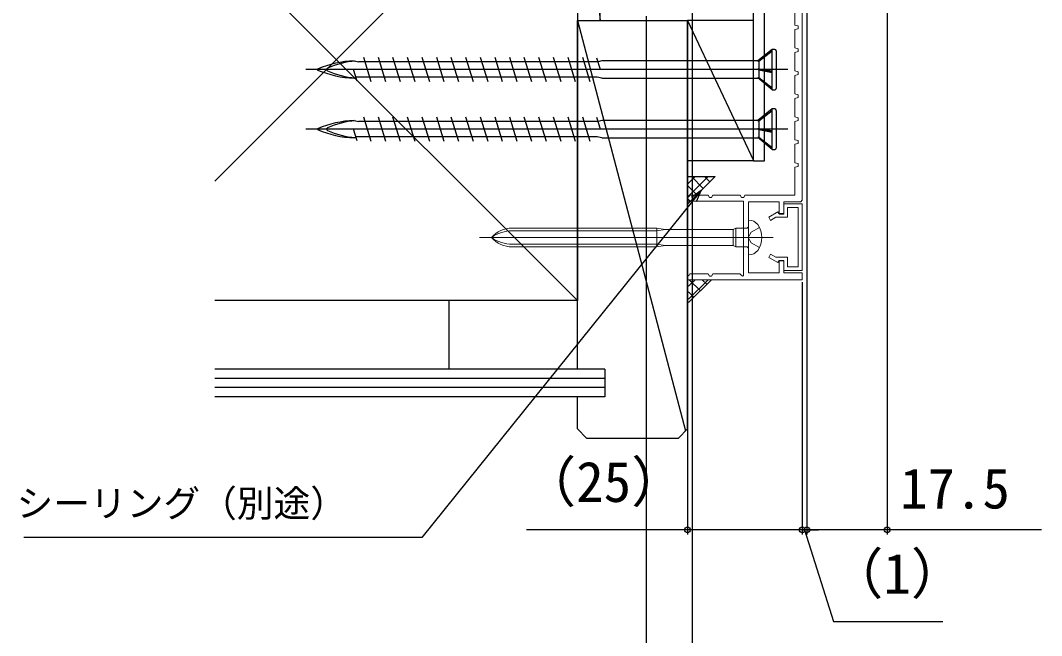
# Model space of a CAD drawing. Units: millimetres, scale not verified. Extents: x -525 to 525, y -783 to 779.
# Drawn here: x -335.7 to -113.2, y -650.3 to -516.3 of the extents above; entities that cross this region are included whole.
import ezdxf
from ezdxf.enums import TextEntityAlignment as Align

# ---------------------------------------------------------------- set-up
doc = ezdxf.new("R2010")
doc.units = ezdxf.units.MM
doc.header["$LTSCALE"] = 4
doc.layers.add('0-2_YKK_11', color=211, linetype='Continuous', lineweight=18)
for name, color, linetype in [('0-5_YKK_13', 4, 'Continuous'), ('0-7_YKK_D', 6, 'Continuous'), ('0-9_YSS_K', 3, 'Continuous'), ('0-A_YSS_KE', 3, 'Continuous')]:
    doc.layers.add(name, color=color, linetype=linetype)
doc.styles.add('ＭＳ ゴシック', font='')
doc.styles.get('ＭＳ ゴシック').set_extended_font_data('MS Gothic')

msp = doc.modelspace()

# ---------------------------------------------------------------- linework, layer by layer
at = {"layer": '0-2_YKK_11', "color": 30}
for p, q in [((-165.332, -555.5), (-165.332, -507.8)), ((-190.332, -554.9), (-190.332, -555.7)), ((-190.332, -572), (-190.332, -572.8))]:
    msp.add_line(p, q, dxfattribs=at)
at = {"layer": '0-2_YKK_11', "color": 7}
for p, q in [((-176.983, -559.8), (-177.032, -559.8)), ((-180.352, -565.35), (-180.352, -561.85)), ((-171.657, -563.6), (-235.69, -563.6)), ((-197.032, -565.65), (-228.516, -565.65))]:
    msp.add_line(p, q, dxfattribs=at)
at = {"layer": '0-2_YKK_11', "color": 30}
for points in [[(-166.932, -513.3), (-166.932, -517.3), (-166.232, -517.497), (-166.232, -518.103), (-166.932, -518.3), (-166.932, -522.3), (-166.232, -522.497), (-166.232, -523.103), (-166.932, -523.3), (-166.932, -527.3), (-166.232, -527.497), (-166.232, -528.103), (-166.932, -528.3), (-166.932, -532.3), (-166.232, -532.497), (-166.232, -533.103), (-166.932, -533.3), (-166.932, -537.3), (-166.232, -537.497), (-166.232, -538.103), (-166.932, -538.3), (-166.932, -542.3), (-166.232, -542.497), (-166.232, -543.103), (-166.932, -543.3), (-166.932, -547.3), (-166.232, -547.497), (-166.232, -548.103), (-166.932, -548.3), (-166.932, -554.4), (-177.832, -554.4), (-178.087, -554.9), (-178.577, -554.9), (-178.832, -554.4)], [(-178.832, -554.4), (-184.832, -554.4), (-185.087, -554.9), (-185.577, -554.9), (-185.832, -554.4), (-189.832, -554.4), (-189.976, -554.682), (-190.332, -554.9)], [(-190.332, -572.8), (-165.332, -572.8), (-165.332, -571.3), (-169.332, -571.3), (-169.332, -568.6), (-170.332, -568.6), (-170.332, -571.3), (-177.032, -571.3), (-177.032, -555.8), (-170.332, -555.8), (-170.332, -558.5), (-169.332, -558.5), (-169.332, -555.8), (-165.632, -555.8), (-165.332, -555.5)], [(-190.332, -555.7), (-178.132, -555.7), (-178.132, -571.934), (-178.379, -572.036), (-178.915, -571.5), (-184.832, -571.5), (-185.087, -572), (-185.577, -572), (-185.832, -571.5), (-189.832, -571.5), (-189.976, -571.782), (-190.332, -572)]]:
    msp.add_lwpolyline(points, dxfattribs=at)
msp.add_lwpolyline([(-165.332, -556.3), (-165.332, -570.8), (-169.332, -570.8), (-169.332, -568.7), (-170.432, -568.7), (-170.647, -569.073), (-172.632, -567.927), (-172.232, -567.235), (-171.08, -567.9), (-168.532, -567.9), (-168.532, -570), (-166.232, -570), (-166.232, -557.1), (-168.532, -557.1), (-168.532, -559.2), (-171.08, -559.2), (-172.232, -559.865), (-172.632, -559.173), (-170.647, -558.027), (-170.432, -558.4), (-169.332, -558.4), (-169.332, -556.3)], close=True, dxfattribs=at)
at = {"layer": '0-2_YKK_11', "color": 7}
for points in [[(-177.032, -559.8), (-177.032, -567.4), (-176.983, -567.4)], [(-228.516, -561.55), (-197.032, -561.55), (-195.232, -561.85), (-180.352, -561.85), (-179.832, -561.55), (-179.832, -565.65), (-177.332, -565.65), (-177.032, -565.95)], [(-197.032, -561.55), (-197.032, -565.65), (-195.232, -565.35), (-197.032, -565.05), (-228.516, -565.05)], [(-228.516, -562.15), (-197.032, -562.15), (-195.232, -561.85)], [(-177.032, -561.25), (-177.332, -561.55), (-179.832, -561.55)], [(-174.64, -561.45), (-176.491, -562.455), (-177.1, -563.6), (-176.491, -564.745), (-174.64, -565.75)], [(-195.232, -565.35), (-180.352, -565.35), (-179.832, -565.65)]]:
    msp.add_lwpolyline(points, dxfattribs=at)
for centre, radius, start, end in [((-176.983, -562.2), 2.4, 35.68536, 90), ((-228.516, -567.55), 6, 90, 138.82712), ((-228.516, -569.909), 7.759, 90, 125.59896), ((-178.932, -563.6), 4.8, 324.31464, 35.68536), ((-228.516, -559.65), 6, 221.1729, 270.00002), ((-228.516, -557.291), 7.759, 234.40101, 270.00002), ((-176.983, -565), 2.4, 270.00002, 324.31464)]:
    msp.add_arc(centre, radius, start, end, dxfattribs=at)
at = {"layer": '0-5_YKK_13'}
for p, q in [((-171.887, -522.6), (-175.003, -525.1)), ((-171.887, -531.4), (-171.887, -522.6)), ((-171.287, -522.6), (-171.887, -522.6)), ((-259.236, -529.65), (-260.878, -524.35)), ((-256.056, -529.65), (-257.698, -524.35)), ((-252.876, -529.65), (-254.518, -524.35)), ((-249.696, -529.65), (-251.338, -524.35)), ((-246.516, -529.65), (-248.158, -524.35)), ((-243.336, -529.65), (-244.978, -524.35)), ((-240.156, -529.65), (-241.798, -524.35)), ((-236.976, -529.65), (-238.618, -524.35)), ((-233.796, -529.65), (-235.438, -524.35)), ((-230.616, -529.65), (-232.258, -524.35)), ((-227.436, -529.65), (-229.078, -524.35)), ((-224.256, -529.65), (-225.898, -524.35)), ((-221.076, -529.65), (-222.718, -524.35)), ((-217.896, -529.65), (-219.538, -524.35)), ((-214.716, -529.65), (-216.358, -524.35)), ((-211.536, -529.65), (-213.178, -524.35)), ((-209.3, -527), (-210.078, -524.489)), ((-171.887, -522.977), (-174.831, -525.251)), ((-170.987, -522.9), (-170.987, -531.1)), ((-168.487, -527), (-273.487, -527)), ((-262.336, -529.511), (-263.113, -527)), ((-262.987, -525.1), (-262.038, -525.325)), ((-209.819, -525.325), (-262.038, -525.325)), ((-208.987, -525.1), (-209.826, -525.304)), ((-175.003, -525.1), (-208.987, -525.1)), ((-175.003, -525.1), (-174.831, -525.251)), ((-175.003, -526.944), (-171.887, -527.47)), ((-174.831, -527.169), (-175.003, -526.944)), ((-174.831, -526.953), (-175.003, -526.944)), ((-174.831, -525.251), (-174.831, -526.953)), ((-171.887, -527.393), (-174.831, -526.953)), ((-171.887, -527.713), (-174.831, -527.169)), ((-174.831, -527.169), (-174.831, -528.792)), ((-262.987, -528.9), (-262.554, -528.806)), ((-211.838, -528.675), (-262.595, -528.675)), ((-210.003, -528.675), (-211.838, -528.675)), ((-208.987, -528.9), (-210.003, -528.675)), ((-208.987, -528.9), (-174.866, -528.9)), ((-171.887, -531.4), (-175.003, -528.785)), ((-174.831, -528.792), (-175.003, -528.785)), ((-171.887, -531.084), (-174.831, -528.792)), ((-171.887, -531.4), (-171.287, -531.4)), ((-171.887, -535.6), (-175.003, -538.1)), ((-171.887, -535.977), (-174.831, -538.251)), ((-171.887, -544.4), (-171.887, -535.6)), ((-171.287, -535.6), (-171.887, -535.6)), ((-170.987, -535.9), (-170.987, -544.1)), ((-262.987, -538.1), (-262.038, -538.325)), ((-209.819, -538.325), (-262.038, -538.325)), ((-259.236, -542.65), (-260.878, -537.35)), ((-256.056, -542.65), (-257.698, -537.35)), ((-252.876, -542.65), (-254.518, -537.35)), ((-249.696, -542.65), (-251.338, -537.35)), ((-246.516, -542.65), (-248.158, -537.35)), ((-243.336, -542.65), (-244.978, -537.35)), ((-240.156, -542.65), (-241.798, -537.35)), ((-236.976, -542.65), (-238.618, -537.35)), ((-233.796, -542.65), (-235.438, -537.35)), ((-230.616, -542.65), (-232.258, -537.35)), ((-227.436, -542.65), (-229.078, -537.35)), ((-224.256, -542.65), (-225.898, -537.35)), ((-221.076, -542.65), (-222.718, -537.35)), ((-217.896, -542.65), (-219.538, -537.35)), ((-214.716, -542.65), (-216.358, -537.35)), ((-211.536, -542.65), (-213.178, -537.35)), ((-209.3, -540), (-210.078, -537.489)), ((-208.987, -538.1), (-209.826, -538.304)), ((-175.003, -538.1), (-208.987, -538.1)), ((-175.003, -538.1), (-174.831, -538.251)), ((-174.831, -538.251), (-174.831, -539.953)), ((-168.487, -540), (-273.487, -540)), ((-262.336, -542.511), (-263.113, -540)), ((-175.003, -539.944), (-171.887, -540.47)), ((-174.831, -540.169), (-175.003, -539.944)), ((-174.831, -539.953), (-175.003, -539.944)), ((-171.887, -540.393), (-174.831, -539.953)), ((-171.887, -540.713), (-174.831, -540.169)), ((-174.831, -540.169), (-174.831, -541.792)), ((-262.987, -541.9), (-262.554, -541.806)), ((-211.838, -541.675), (-262.595, -541.675)), ((-210.003, -541.675), (-211.838, -541.675)), ((-208.987, -541.9), (-210.003, -541.675)), ((-208.987, -541.9), (-174.866, -541.9)), ((-171.887, -544.4), (-175.003, -541.785)), ((-174.831, -541.792), (-175.003, -541.785)), ((-171.887, -544.084), (-174.831, -541.792)), ((-171.887, -544.4), (-171.287, -544.4))]:
    msp.add_line(p, q, dxfattribs=at)
msp.add_lwpolyline([(-173.632, -510.3), (-173.632, -547), (-175.932, -547), (-175.932, -510.3), (-189.332, -510.3)], dxfattribs=at)
for centre, radius, start, end in [((-171.287, -522.9), 0.3, 0, 90), ((-270.87, -527), 0.117, 117.35017, 242.64983), ((-262.04, -547.716), 22.635, 92.39615, 113.10664), ((-262.04, -506.284), 22.635, 246.89336, 267.60385), ((-268.675, -527), 0.312, 116.38444, 243.61556), ((-261.484, -542.884), 17.748, 93.82521, 114.39311), ((-261.484, -511.116), 17.748, 245.60689, 266.19629), ((-171.287, -531.1), 0.3, 270, 0), ((-171.287, -535.9), 0.3, 0, 90), ((-262.04, -560.716), 22.635, 92.39615, 113.10664), ((-261.484, -555.884), 17.748, 93.82521, 114.39311), ((-270.87, -540), 0.117, 117.35017, 242.64983), ((-262.04, -519.284), 22.635, 246.89336, 267.60385), ((-268.675, -540), 0.312, 116.38444, 243.61556), ((-261.484, -524.116), 17.748, 245.60689, 266.19629), ((-171.287, -544.1), 0.3, 270, 0)]:
    msp.add_arc(centre, radius, start, end, dxfattribs=at)
at = {"layer": '0-7_YKK_D'}
for p, q in [((-146.832, -489.3), (-146.832, -628.3)), ((-189.332, -508.3), (-189.332, -668.3)), ((-164.332, -508.322), (-164.333, -628.3)), ((-199.332, -515.399), (-199.332, -688.3)), ((-190.332, -573.8), (-190.332, -628.3)), ((-165.332, -573.3), (-165.332, -628.3)), ((-199.332, -610.928), (-199.332, -668.3)), ((-189.332, -610.928), (-189.332, -668.3)), ((-165.332, -610.928), (-165.332, -628.3)), ((-164.332, -610.928), (-164.332, -628.3)), ((-165.332, -627.3), (-167.882, -627.3)), ((-164.333, -627.3), (-165.332, -627.3)), ((-164.333, -627.3), (-165.332, -627.3)), ((-164.333, -627.3), (-161.783, -627.3)), ((-146.832, -627.3), (-164.332, -627.3)), ((-113.188, -627.3), (-146.832, -627.3))]:
    msp.add_line(p, q, dxfattribs=at)
for points in [[(-187.332, -553.335), (-188.932, -555.321), (-248.244, -628.978), (-334.951, -628.978)], [(-188.4, -555.75), (-187.332, -553.335), (-189.464, -554.893)], [(-165.332, -627.3), (-190.332, -627.3), (-225.451, -627.3)], [(-164.832, -627.3), (-158.519, -647.3), (-134.679, -647.3)]]:
    msp.add_lwpolyline(points, dxfattribs=at)
for centre in [(-190.332, -627.3), (-165.332, -627.3), (-165.332, -627.3), (-164.333, -627.3), (-164.332, -627.3), (-146.832, -627.3)]:
    msp.add_circle(centre, 0.637, dxfattribs=at)
at = {"layer": '0-9_YSS_K'}
for p, q in [((-214.333, -472.3), (-293.332, -551.299)), ((-214.332, -472.3), (-209.332, -516.3)), ((-214.333, -577.3), (-293.332, -498.3)), ((-214.332, -592.3), (-214.332, -516.3)), ((-214.332, -516.3), (-190.332, -516.3)), ((-214.332, -516.3), (-190.75, -605.717)), ((-190.332, -516.3), (-190.332, -577.3)), ((-190.332, -605.3), (-190.332, -516.3)), ((-190.332, -516.3), (-175.932, -546.8)), ((-185.831, -550.3), (-190.332, -554.802)), ((-188.659, -550.3), (-190.332, -551.973)), ((-189.487, -550.3), (-186.895, -552.892)), ((-186.659, -550.3), (-185.489, -551.47)), ((-190.332, -552.283), (-188.301, -554.315)), ((-190.332, -555.112), (-189.707, -555.737)), ((-190.132, -577.8), (-185.132, -572.8)), ((-190.132, -574.241), (-188.692, -572.8)), ((-190.132, -577.069), (-185.863, -572.8)), ((-187.536, -575.204), (-189.94, -572.8)), ((-186.122, -573.79), (-187.112, -572.8)), ((-188.95, -576.619), (-190.132, -575.437)), ((-214.332, -577.3), (-293.332, -577.3)), ((-242.332, -577.3), (-242.332, -592.3)), ((-208.332, -592.3), (-293.332, -592.3)), ((-208.332, -592.3), (-208.332, -598.3)), ((-208.332, -594.3), (-293.332, -594.3)), ((-208.332, -596.3), (-293.332, -596.3)), ((-208.332, -598.3), (-293.332, -598.3)), ((-214.332, -605.3), (-214.332, -598.3)), ((-214.332, -605.3), (-212.332, -607.3)), ((-212.332, -607.3), (-192.332, -607.3)), ((-190.332, -605.3), (-192.332, -607.3))]:
    msp.add_line(p, q, dxfattribs=at)
for points in [[(-214.332, -516.3), (-209.332, -516.3), (-209.332, -472.3), (-214.332, -472.3)], [(-175.932, -516.3), (-190.332, -516.3), (-190.332, -546.8), (-175.932, -546.8)]]:
    msp.add_lwpolyline(points, close=True, dxfattribs=at)
msp.add_lwpolyline([(-190.332, -556.3), (-190.332, -550.3), (-184.332, -550.3), (-190.332, -556.371)], dxfattribs=at)
at = {"layer": '0-A_YSS_KE'}
msp.add_lwpolyline([(-293.332, -472.3), (-214.333, -472.3), (-214.333, -577.3), (-293.332, -577.3)], dxfattribs=at)

# ---------------------------------------------------------------- texts
at = {"layer": '0-7_YKK_D', "style": 'ＭＳ ゴシック'}
for s, height, p in [('（25）', 8.798, (-226.587, -623.868)), ('17.5', 8.798, (-144.029, -625.3)), ('シーリング（別途）', 5.865, (-336.535, -626.223)), ('（1）', 8.798, (-159.656, -643.868))]:
    msp.add_text(s, height=height, dxfattribs=at).set_placement(p, align=Align.BOTTOM_LEFT)

doc.saveas('drawing.dxf')
